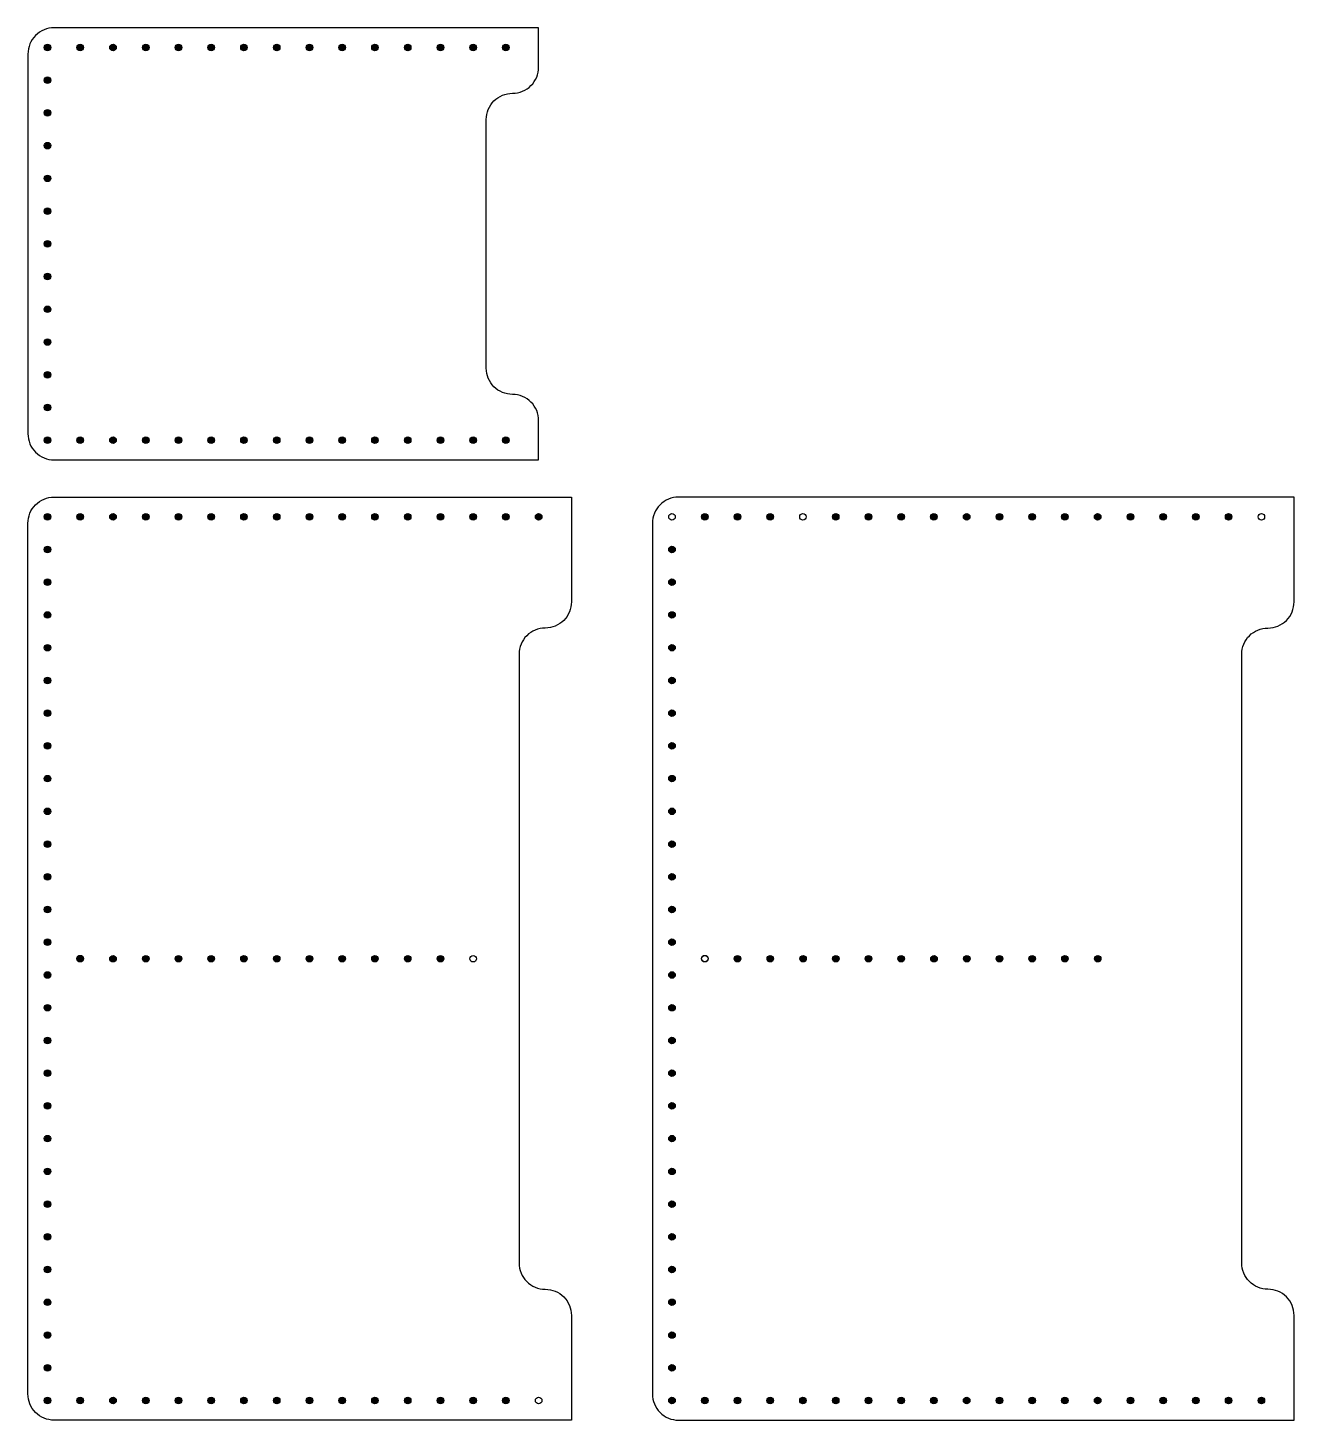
# Model space of a CAD drawing. Header units: millimetres. Extents: x -830 to -614, y 2434 to 2942.
# Drawn here: x -829.8 to -636.4, y 2729.3 to 2942 of the extents above; entities that cross this region are included whole.
import ezdxf

# ---------------------------------------------------------------- set-up
doc = ezdxf.new("R2010")
doc.units = ezdxf.units.MM

# ---------------------------------------------------------------- blocks, each defined once
blk = doc.blocks.new('*U59')
at = {"color": 3}
blk.add_circle((0, 0), 0.5, dxfattribs=at)
blk = doc.blocks.new('*U60')
at = {"color": 0, "linetype": 'ByBlock', "lineweight": -2, "transparency": 16777216, "rotation": 180}
for p in [(5406.08, 814.44), (5411.08, 814.44), (5416.08, 814.44), (5421.08, 814.44), (5426.08, 814.44), (5431.08, 814.44), (5436.08, 814.44), (5441.08, 814.44), (5446.08, 814.44), (5451.08, 814.44), (5456.08, 814.44), (5461.08, 814.44), (5466.08, 814.44)]:
    blk.add_blockref('*U59', p, dxfattribs=at)
blk = doc.blocks.new('*U67')
at = {"color": 3}
blk.add_circle((0, 0), 0.5, dxfattribs=at)
blk = doc.blocks.new('*U68')
at = {"color": 0, "linetype": 'ByBlock', "lineweight": -2, "transparency": 16777216, "rotation": 180}
for p in [(5406.08, 814.44), (5411.08, 814.44), (5416.08, 814.44), (5421.08, 814.44), (5426.08, 814.44), (5431.08, 814.44), (5436.08, 814.44), (5441.08, 814.44), (5446.08, 814.44), (5451.08, 814.44), (5456.08, 814.44), (5461.08, 814.44), (5466.08, 814.44)]:
    blk.add_blockref('*U67', p, dxfattribs=at)

msp = doc.modelspace()

# ---------------------------------------------------------------- hatches: boundary and pattern name
at = {"true_color": 0x939598}
h = msp.add_hatch(color=252, dxfattribs=at)
h.dxf.hatch_style = 1
h.paths.add_polyline_path([(-826.77, 2938.48, 1), (-826.77, 2939.48, 1)])
h = msp.add_hatch(color=252, dxfattribs=at)
h.dxf.hatch_style = 1
h.paths.add_polyline_path([(-821.77, 2938.48, 1), (-821.77, 2939.48, 1)])
h = msp.add_hatch(color=252, dxfattribs=at)
h.dxf.hatch_style = 1
h.paths.add_polyline_path([(-816.77, 2938.48, 1), (-816.77, 2939.48, 1)])
h = msp.add_hatch(color=252, dxfattribs=at)
h.dxf.hatch_style = 1
h.paths.add_polyline_path([(-811.77, 2938.48, 1), (-811.77, 2939.48, 1)])
h = msp.add_hatch(color=252, dxfattribs=at)
h.dxf.hatch_style = 1
h.paths.add_polyline_path([(-806.77, 2938.48, 1), (-806.77, 2939.48, 1)])
h = msp.add_hatch(color=252, dxfattribs=at)
h.dxf.hatch_style = 1
h.paths.add_polyline_path([(-801.77, 2938.48, 1), (-801.77, 2939.48, 1)])
h = msp.add_hatch(color=252, dxfattribs=at)
h.dxf.hatch_style = 1
h.paths.add_polyline_path([(-796.77, 2938.48, 1), (-796.77, 2939.48, 1)])
h = msp.add_hatch(color=252, dxfattribs=at)
h.dxf.hatch_style = 1
h.paths.add_polyline_path([(-791.77, 2938.48, 1), (-791.77, 2939.48, 1)])
h = msp.add_hatch(color=252, dxfattribs=at)
h.dxf.hatch_style = 1
h.paths.add_polyline_path([(-786.77, 2938.48, 1), (-786.77, 2939.48, 1)])
h = msp.add_hatch(color=252, dxfattribs=at)
h.dxf.hatch_style = 1
h.paths.add_polyline_path([(-781.77, 2938.48, 1), (-781.77, 2939.48, 1)])
h = msp.add_hatch(color=252, dxfattribs=at)
h.dxf.hatch_style = 1
h.paths.add_polyline_path([(-776.77, 2938.48, 1), (-776.77, 2939.48, 1)])
h = msp.add_hatch(color=252, dxfattribs=at)
h.dxf.hatch_style = 1
h.paths.add_polyline_path([(-771.77, 2938.48, 1), (-771.77, 2939.48, 1)])
h = msp.add_hatch(color=252, dxfattribs=at)
h.dxf.hatch_style = 1
h.paths.add_polyline_path([(-766.77, 2938.48, 1), (-766.77, 2939.48, 1)])
h = msp.add_hatch(color=252, dxfattribs=at)
h.dxf.hatch_style = 1
h.paths.add_polyline_path([(-761.77, 2938.48, 1), (-761.77, 2939.48, 1)])
h = msp.add_hatch(color=252, dxfattribs=at)
h.dxf.hatch_style = 1
h.paths.add_polyline_path([(-756.77, 2938.48, 1), (-756.77, 2939.48, 1)])
h = msp.add_hatch(color=252, dxfattribs=at)
h.dxf.hatch_style = 1
h.paths.add_polyline_path([(-826.77, 2933.48, 1), (-826.77, 2934.48, 1)])
h = msp.add_hatch(color=252, dxfattribs=at)
h.dxf.hatch_style = 1
h.paths.add_polyline_path([(-826.77, 2928.48, 1), (-826.77, 2929.48, 1)])
h = msp.add_hatch(color=252, dxfattribs=at)
h.dxf.hatch_style = 1
h.paths.add_polyline_path([(-826.77, 2923.48, 1), (-826.77, 2924.48, 1)])
h = msp.add_hatch(color=252, dxfattribs=at)
h.dxf.hatch_style = 1
h.paths.add_polyline_path([(-826.77, 2918.48, 1), (-826.77, 2919.48, 1)])
h = msp.add_hatch(color=252, dxfattribs=at)
h.dxf.hatch_style = 1
h.paths.add_polyline_path([(-826.77, 2913.48, 1), (-826.77, 2914.48, 1)])
h = msp.add_hatch(color=252, dxfattribs=at)
h.dxf.hatch_style = 1
h.paths.add_polyline_path([(-826.77, 2908.48, 1), (-826.77, 2909.48, 1)])
h = msp.add_hatch(color=252, dxfattribs=at)
h.dxf.hatch_style = 1
h.paths.add_polyline_path([(-826.77, 2903.48, 1), (-826.77, 2904.48, 1)])
h = msp.add_hatch(color=252, dxfattribs=at)
h.dxf.hatch_style = 1
h.paths.add_polyline_path([(-826.77, 2898.48, 1), (-826.77, 2899.48, 1)])
h = msp.add_hatch(color=252, dxfattribs=at)
h.dxf.hatch_style = 1
h.paths.add_polyline_path([(-826.77, 2893.48, 1), (-826.77, 2894.48, 1)])
h = msp.add_hatch(color=252, dxfattribs=at)
h.dxf.hatch_style = 1
h.paths.add_polyline_path([(-826.77, 2888.48, 1), (-826.77, 2889.48, 1)])
h = msp.add_hatch(color=252, dxfattribs=at)
h.dxf.hatch_style = 1
h.paths.add_polyline_path([(-826.77, 2883.48, 1), (-826.77, 2884.48, 1)])
h = msp.add_hatch(color=252, dxfattribs=at)
h.dxf.hatch_style = 1
h.paths.add_polyline_path([(-826.77, 2878.48, 1), (-826.77, 2879.48, 1)])
h = msp.add_hatch(color=252, dxfattribs=at)
h.dxf.hatch_style = 1
h.paths.add_polyline_path([(-821.77, 2878.48, 1), (-821.77, 2879.48, 1)])
h = msp.add_hatch(color=252, dxfattribs=at)
h.dxf.hatch_style = 1
h.paths.add_polyline_path([(-816.77, 2878.48, 1), (-816.77, 2879.48, 1)])
h = msp.add_hatch(color=252, dxfattribs=at)
h.dxf.hatch_style = 1
h.paths.add_polyline_path([(-811.77, 2878.48, 1), (-811.77, 2879.48, 1)])
h = msp.add_hatch(color=252, dxfattribs=at)
h.dxf.hatch_style = 1
h.paths.add_polyline_path([(-806.77, 2878.48, 1), (-806.77, 2879.48, 1)])
h = msp.add_hatch(color=252, dxfattribs=at)
h.dxf.hatch_style = 1
h.paths.add_polyline_path([(-801.77, 2878.48, 1), (-801.77, 2879.48, 1)])
h = msp.add_hatch(color=252, dxfattribs=at)
h.dxf.hatch_style = 1
h.paths.add_polyline_path([(-796.77, 2878.48, 1), (-796.77, 2879.48, 1)])
h = msp.add_hatch(color=252, dxfattribs=at)
h.dxf.hatch_style = 1
h.paths.add_polyline_path([(-791.77, 2878.48, 1), (-791.77, 2879.48, 1)])
h = msp.add_hatch(color=252, dxfattribs=at)
h.dxf.hatch_style = 1
h.paths.add_polyline_path([(-786.77, 2878.48, 1), (-786.77, 2879.48, 1)])
h = msp.add_hatch(color=252, dxfattribs=at)
h.dxf.hatch_style = 1
h.paths.add_polyline_path([(-781.77, 2878.48, 1), (-781.77, 2879.48, 1)])
h = msp.add_hatch(color=252, dxfattribs=at)
h.dxf.hatch_style = 1
h.paths.add_polyline_path([(-776.77, 2878.48, 1), (-776.77, 2879.48, 1)])
h = msp.add_hatch(color=252, dxfattribs=at)
h.dxf.hatch_style = 1
h.paths.add_polyline_path([(-771.77, 2878.48, 1), (-771.77, 2879.48, 1)])
h = msp.add_hatch(color=252, dxfattribs=at)
h.dxf.hatch_style = 1
h.paths.add_polyline_path([(-766.77, 2878.48, 1), (-766.77, 2879.48, 1)])
h = msp.add_hatch(color=252, dxfattribs=at)
h.dxf.hatch_style = 1
h.paths.add_polyline_path([(-761.77, 2878.48, 1), (-761.77, 2879.48, 1)])
h = msp.add_hatch(color=252, dxfattribs=at)
h.dxf.hatch_style = 1
h.paths.add_polyline_path([(-756.77, 2878.48, 1), (-756.77, 2879.48, 1)])
h = msp.add_hatch(color=252, dxfattribs=at)
h.dxf.hatch_style = 1
h.paths.add_polyline_path([(-826.27, 2867.29, 1), (-827.27, 2867.29, 1)])
h = msp.add_hatch(color=252, dxfattribs=at)
h.dxf.hatch_style = 1
h.paths.add_polyline_path([(-827.27, 2867.29, -1), (-826.27, 2867.29, -1)])
h = msp.add_hatch(color=252, dxfattribs=at)
h.dxf.hatch_style = 1
h.paths.add_polyline_path([(-821.27, 2867.29, 1), (-822.27, 2867.29, 1)])
h = msp.add_hatch(color=252, dxfattribs=at)
h.dxf.hatch_style = 1
h.paths.add_polyline_path([(-822.27, 2867.29, -1), (-821.27, 2867.29, -1)])
h = msp.add_hatch(color=252, dxfattribs=at)
h.dxf.hatch_style = 1
h.paths.add_polyline_path([(-816.27, 2867.29, 1), (-817.27, 2867.29, 1)])
h = msp.add_hatch(color=252, dxfattribs=at)
h.dxf.hatch_style = 1
h.paths.add_polyline_path([(-817.27, 2867.29, -1), (-816.27, 2867.29, -1)])
h = msp.add_hatch(color=252, dxfattribs=at)
h.dxf.hatch_style = 1
h.paths.add_polyline_path([(-811.27, 2867.29, 1), (-812.27, 2867.29, 1)])
h = msp.add_hatch(color=252, dxfattribs=at)
h.dxf.hatch_style = 1
h.paths.add_polyline_path([(-812.27, 2867.29, -1), (-811.27, 2867.29, -1)])
h = msp.add_hatch(color=252, dxfattribs=at)
h.dxf.hatch_style = 1
h.paths.add_polyline_path([(-806.27, 2867.29, 1), (-807.27, 2867.29, 1)])
h = msp.add_hatch(color=252, dxfattribs=at)
h.dxf.hatch_style = 1
h.paths.add_polyline_path([(-807.27, 2867.29, -1), (-806.27, 2867.29, -1)])
h = msp.add_hatch(color=252, dxfattribs=at)
h.dxf.hatch_style = 1
h.paths.add_polyline_path([(-801.27, 2867.29, 1), (-802.27, 2867.29, 1)])
h = msp.add_hatch(color=252, dxfattribs=at)
h.dxf.hatch_style = 1
h.paths.add_polyline_path([(-802.27, 2867.29, -1), (-801.27, 2867.29, -1)])
h = msp.add_hatch(color=252, dxfattribs=at)
h.dxf.hatch_style = 1
h.paths.add_polyline_path([(-796.27, 2867.29, 1), (-797.27, 2867.29, 1)])
h = msp.add_hatch(color=252, dxfattribs=at)
h.dxf.hatch_style = 1
h.paths.add_polyline_path([(-797.27, 2867.29, -1), (-796.27, 2867.29, -1)])
h = msp.add_hatch(color=252, dxfattribs=at)
h.dxf.hatch_style = 1
h.paths.add_polyline_path([(-791.27, 2867.29, 1), (-792.27, 2867.29, 1)])
h = msp.add_hatch(color=252, dxfattribs=at)
h.dxf.hatch_style = 1
h.paths.add_polyline_path([(-792.27, 2867.29, -1), (-791.27, 2867.29, -1)])
h = msp.add_hatch(color=252, dxfattribs=at)
h.dxf.hatch_style = 1
h.paths.add_polyline_path([(-786.27, 2867.29, 1), (-787.27, 2867.29, 1)])
h = msp.add_hatch(color=252, dxfattribs=at)
h.dxf.hatch_style = 1
h.paths.add_polyline_path([(-787.27, 2867.29, -1), (-786.27, 2867.29, -1)])
h = msp.add_hatch(color=252, dxfattribs=at)
h.dxf.hatch_style = 1
h.paths.add_polyline_path([(-781.27, 2867.29, 1), (-782.27, 2867.29, 1)])
h = msp.add_hatch(color=252, dxfattribs=at)
h.dxf.hatch_style = 1
h.paths.add_polyline_path([(-782.27, 2867.29, -1), (-781.27, 2867.29, -1)])
h = msp.add_hatch(color=252, dxfattribs=at)
h.dxf.hatch_style = 1
h.paths.add_polyline_path([(-776.27, 2867.29, 1), (-777.27, 2867.29, 1)])
h = msp.add_hatch(color=252, dxfattribs=at)
h.dxf.hatch_style = 1
h.paths.add_polyline_path([(-777.27, 2867.29, -1), (-776.27, 2867.29, -1)])
h = msp.add_hatch(color=252, dxfattribs=at)
h.dxf.hatch_style = 1
h.paths.add_polyline_path([(-771.27, 2867.29, 1), (-772.27, 2867.29, 1)])
h = msp.add_hatch(color=252, dxfattribs=at)
h.dxf.hatch_style = 1
h.paths.add_polyline_path([(-772.27, 2867.29, -1), (-771.27, 2867.29, -1)])
h = msp.add_hatch(color=252, dxfattribs=at)
h.dxf.hatch_style = 1
h.paths.add_polyline_path([(-766.27, 2867.29, 1), (-767.27, 2867.29, 1)])
h = msp.add_hatch(color=252, dxfattribs=at)
h.dxf.hatch_style = 1
h.paths.add_polyline_path([(-767.27, 2867.29, -1), (-766.27, 2867.29, -1)])
h = msp.add_hatch(color=252, dxfattribs=at)
h.dxf.hatch_style = 1
h.paths.add_polyline_path([(-761.27, 2867.29, 1), (-762.27, 2867.29, 1)])
h = msp.add_hatch(color=252, dxfattribs=at)
h.dxf.hatch_style = 1
h.paths.add_polyline_path([(-762.27, 2867.29, -1), (-761.27, 2867.29, -1)])
h = msp.add_hatch(color=252, dxfattribs=at)
h.dxf.hatch_style = 1
h.paths.add_polyline_path([(-756.27, 2867.29, 1), (-757.27, 2867.29, 1)])
h = msp.add_hatch(color=252, dxfattribs=at)
h.dxf.hatch_style = 1
h.paths.add_polyline_path([(-757.27, 2867.29, -1), (-756.27, 2867.29, -1)])
h = msp.add_hatch(color=252, dxfattribs=at)
h.dxf.hatch_style = 1
h.paths.add_polyline_path([(-752.27, 2867.29, -1), (-751.27, 2867.29, -1)])
h = msp.add_hatch(color=252, dxfattribs=at)
h.dxf.hatch_style = 1
h.paths.add_polyline_path([(-725.91, 2867.29, 1), (-726.91, 2867.29, 1)])
h = msp.add_hatch(color=252, dxfattribs=at)
h.dxf.hatch_style = 1
h.paths.add_polyline_path([(-726.91, 2867.29, -1), (-725.91, 2867.29, -1)])
h = msp.add_hatch(color=252, dxfattribs=at)
h.dxf.hatch_style = 1
h.paths.add_polyline_path([(-720.91, 2867.29, 1), (-721.91, 2867.29, 1)])
h = msp.add_hatch(color=252, dxfattribs=at)
h.dxf.hatch_style = 1
h.paths.add_polyline_path([(-721.91, 2867.29, -1), (-720.91, 2867.29, -1)])
h = msp.add_hatch(color=252, dxfattribs=at)
h.dxf.hatch_style = 1
h.paths.add_polyline_path([(-715.91, 2867.29, 1), (-716.91, 2867.29, 1)])
h = msp.add_hatch(color=252, dxfattribs=at)
h.dxf.hatch_style = 1
h.paths.add_polyline_path([(-716.91, 2867.29, -1), (-715.91, 2867.29, -1)])
h = msp.add_hatch(color=252, dxfattribs=at)
h.dxf.hatch_style = 1
h.paths.add_polyline_path([(-705.91, 2867.29, 1), (-706.91, 2867.29, 1)])
h = msp.add_hatch(color=252, dxfattribs=at)
h.dxf.hatch_style = 1
h.paths.add_polyline_path([(-706.91, 2867.29, -1), (-705.91, 2867.29, -1)])
h = msp.add_hatch(color=252, dxfattribs=at)
h.dxf.hatch_style = 1
h.paths.add_polyline_path([(-700.91, 2867.29, 1), (-701.91, 2867.29, 1)])
h = msp.add_hatch(color=252, dxfattribs=at)
h.dxf.hatch_style = 1
h.paths.add_polyline_path([(-701.91, 2867.29, -1), (-700.91, 2867.29, -1)])
h = msp.add_hatch(color=252, dxfattribs=at)
h.dxf.hatch_style = 1
h.paths.add_polyline_path([(-695.91, 2867.29, 1), (-696.91, 2867.29, 1)])
h = msp.add_hatch(color=252, dxfattribs=at)
h.dxf.hatch_style = 1
h.paths.add_polyline_path([(-696.91, 2867.29, -1), (-695.91, 2867.29, -1)])
h = msp.add_hatch(color=252, dxfattribs=at)
h.dxf.hatch_style = 1
h.paths.add_polyline_path([(-690.91, 2867.29, 1), (-691.91, 2867.29, 1)])
h = msp.add_hatch(color=252, dxfattribs=at)
h.dxf.hatch_style = 1
h.paths.add_polyline_path([(-691.91, 2867.29, -1), (-690.91, 2867.29, -1)])
h = msp.add_hatch(color=252, dxfattribs=at)
h.dxf.hatch_style = 1
h.paths.add_polyline_path([(-685.91, 2867.29, 1), (-686.91, 2867.29, 1)])
h = msp.add_hatch(color=252, dxfattribs=at)
h.dxf.hatch_style = 1
h.paths.add_polyline_path([(-686.91, 2867.29, -1), (-685.91, 2867.29, -1)])
h = msp.add_hatch(color=252, dxfattribs=at)
h.dxf.hatch_style = 1
h.paths.add_polyline_path([(-680.91, 2867.29, 1), (-681.91, 2867.29, 1)])
h = msp.add_hatch(color=252, dxfattribs=at)
h.dxf.hatch_style = 1
h.paths.add_polyline_path([(-681.91, 2867.29, -1), (-680.91, 2867.29, -1)])
h = msp.add_hatch(color=252, dxfattribs=at)
h.dxf.hatch_style = 1
h.paths.add_polyline_path([(-675.91, 2867.29, 1), (-676.91, 2867.29, 1)])
h = msp.add_hatch(color=252, dxfattribs=at)
h.dxf.hatch_style = 1
h.paths.add_polyline_path([(-676.91, 2867.29, -1), (-675.91, 2867.29, -1)])
h = msp.add_hatch(color=252, dxfattribs=at)
h.dxf.hatch_style = 1
h.paths.add_polyline_path([(-670.91, 2867.29, 1), (-671.91, 2867.29, 1)])
h = msp.add_hatch(color=252, dxfattribs=at)
h.dxf.hatch_style = 1
h.paths.add_polyline_path([(-671.91, 2867.29, -1), (-670.91, 2867.29, -1)])
h = msp.add_hatch(color=252, dxfattribs=at)
h.dxf.hatch_style = 1
h.paths.add_polyline_path([(-665.91, 2867.29, 1), (-666.91, 2867.29, 1)])
h = msp.add_hatch(color=252, dxfattribs=at)
h.dxf.hatch_style = 1
h.paths.add_polyline_path([(-666.91, 2867.29, -1), (-665.91, 2867.29, -1)])
h = msp.add_hatch(color=252, dxfattribs=at)
h.dxf.hatch_style = 1
h.paths.add_polyline_path([(-660.91, 2867.29, 1), (-661.91, 2867.29, 1)])
h = msp.add_hatch(color=252, dxfattribs=at)
h.dxf.hatch_style = 1
h.paths.add_polyline_path([(-661.91, 2867.29, -1), (-660.91, 2867.29, -1)])
h = msp.add_hatch(color=252, dxfattribs=at)
h.dxf.hatch_style = 1
h.paths.add_polyline_path([(-655.91, 2867.29, 1), (-656.91, 2867.29, 1)])
h = msp.add_hatch(color=252, dxfattribs=at)
h.dxf.hatch_style = 1
h.paths.add_polyline_path([(-656.91, 2867.29, -1), (-655.91, 2867.29, -1)])
h = msp.add_hatch(color=252, dxfattribs=at)
h.dxf.hatch_style = 1
h.paths.add_polyline_path([(-650.91, 2867.29, 1), (-651.91, 2867.29, 1)])
h = msp.add_hatch(color=252, dxfattribs=at)
h.dxf.hatch_style = 1
h.paths.add_polyline_path([(-651.91, 2867.29, -1), (-650.91, 2867.29, -1)])
h = msp.add_hatch(color=252, dxfattribs=at)
h.dxf.hatch_style = 1
h.paths.add_polyline_path([(-645.91, 2867.29, 1), (-646.91, 2867.29, 1)])
h = msp.add_hatch(color=252, dxfattribs=at)
h.dxf.hatch_style = 1
h.paths.add_polyline_path([(-646.91, 2867.29, -1), (-645.91, 2867.29, -1)])
h = msp.add_hatch(color=252, dxfattribs=at)
h.dxf.hatch_style = 1
h.paths.add_polyline_path([(-826.27, 2862.29, 1), (-827.27, 2862.29, 1)])
h = msp.add_hatch(color=252, dxfattribs=at)
h.dxf.hatch_style = 1
h.paths.add_polyline_path([(-827.27, 2862.29, -1), (-826.27, 2862.29, -1)])
h = msp.add_hatch(color=252, dxfattribs=at)
h.dxf.hatch_style = 1
h.paths.add_polyline_path([(-730.91, 2862.29, 1), (-731.91, 2862.29, 1)])
h = msp.add_hatch(color=252, dxfattribs=at)
h.dxf.hatch_style = 1
h.paths.add_polyline_path([(-731.91, 2862.29, -1), (-730.91, 2862.29, -1)])
h = msp.add_hatch(color=252, dxfattribs=at)
h.dxf.hatch_style = 1
h.paths.add_polyline_path([(-826.27, 2857.29, 1), (-827.27, 2857.29, 1)])
h = msp.add_hatch(color=252, dxfattribs=at)
h.dxf.hatch_style = 1
h.paths.add_polyline_path([(-827.27, 2857.29, -1), (-826.27, 2857.29, -1)])
h = msp.add_hatch(color=252, dxfattribs=at)
h.dxf.hatch_style = 1
h.paths.add_polyline_path([(-730.91, 2857.29, 1), (-731.91, 2857.29, 1)])
h = msp.add_hatch(color=252, dxfattribs=at)
h.dxf.hatch_style = 1
h.paths.add_polyline_path([(-731.91, 2857.29, -1), (-730.91, 2857.29, -1)])
h = msp.add_hatch(color=252, dxfattribs=at)
h.dxf.hatch_style = 1
h.paths.add_polyline_path([(-826.27, 2852.29, 1), (-827.27, 2852.29, 1)])
h = msp.add_hatch(color=252, dxfattribs=at)
h.dxf.hatch_style = 1
h.paths.add_polyline_path([(-827.27, 2852.29, -1), (-826.27, 2852.29, -1)])
h = msp.add_hatch(color=252, dxfattribs=at)
h.dxf.hatch_style = 1
h.paths.add_polyline_path([(-730.91, 2852.29, 1), (-731.91, 2852.29, 1)])
h = msp.add_hatch(color=252, dxfattribs=at)
h.dxf.hatch_style = 1
h.paths.add_polyline_path([(-731.91, 2852.29, -1), (-730.91, 2852.29, -1)])
h = msp.add_hatch(color=252, dxfattribs=at)
h.dxf.hatch_style = 1
h.paths.add_polyline_path([(-826.27, 2847.29, 1), (-827.27, 2847.29, 1)])
h = msp.add_hatch(color=252, dxfattribs=at)
h.dxf.hatch_style = 1
h.paths.add_polyline_path([(-827.27, 2847.29, -1), (-826.27, 2847.29, -1)])
h = msp.add_hatch(color=252, dxfattribs=at)
h.dxf.hatch_style = 1
h.paths.add_polyline_path([(-730.91, 2847.29, 1), (-731.91, 2847.29, 1)])
h = msp.add_hatch(color=252, dxfattribs=at)
h.dxf.hatch_style = 1
h.paths.add_polyline_path([(-731.91, 2847.29, -1), (-730.91, 2847.29, -1)])
h = msp.add_hatch(color=252, dxfattribs=at)
h.dxf.hatch_style = 1
h.paths.add_polyline_path([(-826.27, 2842.29, 1), (-827.27, 2842.29, 1)])
h = msp.add_hatch(color=252, dxfattribs=at)
h.dxf.hatch_style = 1
h.paths.add_polyline_path([(-827.27, 2842.29, -1), (-826.27, 2842.29, -1)])
h = msp.add_hatch(color=252, dxfattribs=at)
h.dxf.hatch_style = 1
h.paths.add_polyline_path([(-730.91, 2842.29, 1), (-731.91, 2842.29, 1)])
h = msp.add_hatch(color=252, dxfattribs=at)
h.dxf.hatch_style = 1
h.paths.add_polyline_path([(-731.91, 2842.29, -1), (-730.91, 2842.29, -1)])
h = msp.add_hatch(color=252, dxfattribs=at)
h.dxf.hatch_style = 1
h.paths.add_polyline_path([(-826.27, 2837.29, 1), (-827.27, 2837.29, 1)])
h = msp.add_hatch(color=252, dxfattribs=at)
h.dxf.hatch_style = 1
h.paths.add_polyline_path([(-827.27, 2837.29, -1), (-826.27, 2837.29, -1)])
h = msp.add_hatch(color=252, dxfattribs=at)
h.dxf.hatch_style = 1
h.paths.add_polyline_path([(-730.91, 2837.29, 1), (-731.91, 2837.29, 1)])
h = msp.add_hatch(color=252, dxfattribs=at)
h.dxf.hatch_style = 1
h.paths.add_polyline_path([(-731.91, 2837.29, -1), (-730.91, 2837.29, -1)])
h = msp.add_hatch(color=252, dxfattribs=at)
h.dxf.hatch_style = 1
h.paths.add_polyline_path([(-826.27, 2832.29, 1), (-827.27, 2832.29, 1)])
h = msp.add_hatch(color=252, dxfattribs=at)
h.dxf.hatch_style = 1
h.paths.add_polyline_path([(-827.27, 2832.29, -1), (-826.27, 2832.29, -1)])
h = msp.add_hatch(color=252, dxfattribs=at)
h.dxf.hatch_style = 1
h.paths.add_polyline_path([(-730.91, 2832.29, 1), (-731.91, 2832.29, 1)])
h = msp.add_hatch(color=252, dxfattribs=at)
h.dxf.hatch_style = 1
h.paths.add_polyline_path([(-731.91, 2832.29, -1), (-730.91, 2832.29, -1)])
h = msp.add_hatch(color=252, dxfattribs=at)
h.dxf.hatch_style = 1
h.paths.add_polyline_path([(-826.27, 2827.29, 1), (-827.27, 2827.29, 1)])
h = msp.add_hatch(color=252, dxfattribs=at)
h.dxf.hatch_style = 1
h.paths.add_polyline_path([(-827.27, 2827.29, -1), (-826.27, 2827.29, -1)])
h = msp.add_hatch(color=252, dxfattribs=at)
h.dxf.hatch_style = 1
h.paths.add_polyline_path([(-730.91, 2827.29, 1), (-731.91, 2827.29, 1)])
h = msp.add_hatch(color=252, dxfattribs=at)
h.dxf.hatch_style = 1
h.paths.add_polyline_path([(-731.91, 2827.29, -1), (-730.91, 2827.29, -1)])
h = msp.add_hatch(color=252, dxfattribs=at)
h.dxf.hatch_style = 1
h.paths.add_polyline_path([(-826.27, 2822.29, 1), (-827.27, 2822.29, 1)])
h = msp.add_hatch(color=252, dxfattribs=at)
h.dxf.hatch_style = 1
h.paths.add_polyline_path([(-827.27, 2822.29, -1), (-826.27, 2822.29, -1)])
h = msp.add_hatch(color=252, dxfattribs=at)
h.dxf.hatch_style = 1
h.paths.add_polyline_path([(-730.91, 2822.29, 1), (-731.91, 2822.29, 1)])
h = msp.add_hatch(color=252, dxfattribs=at)
h.dxf.hatch_style = 1
h.paths.add_polyline_path([(-731.91, 2822.29, -1), (-730.91, 2822.29, -1)])
h = msp.add_hatch(color=252, dxfattribs=at)
h.dxf.hatch_style = 1
h.paths.add_polyline_path([(-826.27, 2817.29, 1), (-827.27, 2817.29, 1)])
h = msp.add_hatch(color=252, dxfattribs=at)
h.dxf.hatch_style = 1
h.paths.add_polyline_path([(-827.27, 2817.29, -1), (-826.27, 2817.29, -1)])
h = msp.add_hatch(color=252, dxfattribs=at)
h.dxf.hatch_style = 1
h.paths.add_polyline_path([(-730.91, 2817.29, 1), (-731.91, 2817.29, 1)])
h = msp.add_hatch(color=252, dxfattribs=at)
h.dxf.hatch_style = 1
h.paths.add_polyline_path([(-731.91, 2817.29, -1), (-730.91, 2817.29, -1)])
h = msp.add_hatch(color=252, dxfattribs=at)
h.dxf.hatch_style = 1
h.paths.add_polyline_path([(-826.27, 2812.29, 1), (-827.27, 2812.29, 1)])
h = msp.add_hatch(color=252, dxfattribs=at)
h.dxf.hatch_style = 1
h.paths.add_polyline_path([(-827.27, 2812.29, -1), (-826.27, 2812.29, -1)])
h = msp.add_hatch(color=252, dxfattribs=at)
h.dxf.hatch_style = 1
h.paths.add_polyline_path([(-730.91, 2812.29, 1), (-731.91, 2812.29, 1)])
h = msp.add_hatch(color=252, dxfattribs=at)
h.dxf.hatch_style = 1
h.paths.add_polyline_path([(-731.91, 2812.29, -1), (-730.91, 2812.29, -1)])
h = msp.add_hatch(color=252, dxfattribs=at)
h.dxf.hatch_style = 1
h.paths.add_polyline_path([(-826.27, 2807.29, 1), (-827.27, 2807.29, 1)])
h = msp.add_hatch(color=252, dxfattribs=at)
h.dxf.hatch_style = 1
h.paths.add_polyline_path([(-827.27, 2807.29, -1), (-826.27, 2807.29, -1)])
h = msp.add_hatch(color=252, dxfattribs=at)
h.dxf.hatch_style = 1
h.paths.add_polyline_path([(-730.91, 2807.29, 1), (-731.91, 2807.29, 1)])
h = msp.add_hatch(color=252, dxfattribs=at)
h.dxf.hatch_style = 1
h.paths.add_polyline_path([(-731.91, 2807.29, -1), (-730.91, 2807.29, -1)])
h = msp.add_hatch(color=252, dxfattribs=at)
h.dxf.hatch_style = 1
h.paths.add_polyline_path([(-826.27, 2802.29, 1), (-827.27, 2802.29, 1)])
h = msp.add_hatch(color=252, dxfattribs=at)
h.dxf.hatch_style = 1
h.paths.add_polyline_path([(-827.27, 2802.29, -1), (-826.27, 2802.29, -1)])
h = msp.add_hatch(color=252, dxfattribs=at)
h.dxf.hatch_style = 1
h.paths.add_polyline_path([(-730.91, 2802.29, 1), (-731.91, 2802.29, 1)])
h = msp.add_hatch(color=252, dxfattribs=at)
h.dxf.hatch_style = 1
h.paths.add_polyline_path([(-731.91, 2802.29, -1), (-730.91, 2802.29, -1)])
h = msp.add_hatch(color=252, dxfattribs=at)
h.dxf.hatch_style = 1
h.paths.add_polyline_path([(-821.27, 2799.79, 1), (-822.27, 2799.79, 1)])
h = msp.add_hatch(color=252, dxfattribs=at)
h.dxf.hatch_style = 1
h.paths.add_polyline_path([(-816.27, 2799.79, 1), (-817.27, 2799.79, 1)])
h = msp.add_hatch(color=252, dxfattribs=at)
h.dxf.hatch_style = 1
h.paths.add_polyline_path([(-811.27, 2799.79, 1), (-812.27, 2799.79, 1)])
h = msp.add_hatch(color=252, dxfattribs=at)
h.dxf.hatch_style = 1
h.paths.add_polyline_path([(-806.27, 2799.79, 1), (-807.27, 2799.79, 1)])
h = msp.add_hatch(color=252, dxfattribs=at)
h.dxf.hatch_style = 1
h.paths.add_polyline_path([(-801.27, 2799.79, 1), (-802.27, 2799.79, 1)])
h = msp.add_hatch(color=252, dxfattribs=at)
h.dxf.hatch_style = 1
h.paths.add_polyline_path([(-796.27, 2799.79, 1), (-797.27, 2799.79, 1)])
h = msp.add_hatch(color=252, dxfattribs=at)
h.dxf.hatch_style = 1
h.paths.add_polyline_path([(-791.27, 2799.79, 1), (-792.27, 2799.79, 1)])
h = msp.add_hatch(color=252, dxfattribs=at)
h.dxf.hatch_style = 1
h.paths.add_polyline_path([(-786.27, 2799.79, 1), (-787.27, 2799.79, 1)])
h = msp.add_hatch(color=252, dxfattribs=at)
h.dxf.hatch_style = 1
h.paths.add_polyline_path([(-781.27, 2799.79, 1), (-782.27, 2799.79, 1)])
h = msp.add_hatch(color=252, dxfattribs=at)
h.dxf.hatch_style = 1
h.paths.add_polyline_path([(-776.27, 2799.79, 1), (-777.27, 2799.79, 1)])
h = msp.add_hatch(color=252, dxfattribs=at)
h.dxf.hatch_style = 1
h.paths.add_polyline_path([(-771.27, 2799.79, 1), (-772.27, 2799.79, 1)])
h = msp.add_hatch(color=252, dxfattribs=at)
h.dxf.hatch_style = 1
h.paths.add_polyline_path([(-766.27, 2799.79, 1), (-767.27, 2799.79, 1)])
h = msp.add_hatch(color=252, dxfattribs=at)
h.dxf.hatch_style = 1
h.paths.add_polyline_path([(-720.91, 2799.79, 1), (-721.91, 2799.79, 1)])
h = msp.add_hatch(color=252, dxfattribs=at)
h.dxf.hatch_style = 1
h.paths.add_polyline_path([(-715.91, 2799.79, 1), (-716.91, 2799.79, 1)])
h = msp.add_hatch(color=252, dxfattribs=at)
h.dxf.hatch_style = 1
h.paths.add_polyline_path([(-710.91, 2799.79, 1), (-711.91, 2799.79, 1)])
h = msp.add_hatch(color=252, dxfattribs=at)
h.dxf.hatch_style = 1
h.paths.add_polyline_path([(-705.91, 2799.79, 1), (-706.91, 2799.79, 1)])
h = msp.add_hatch(color=252, dxfattribs=at)
h.dxf.hatch_style = 1
h.paths.add_polyline_path([(-700.91, 2799.79, 1), (-701.91, 2799.79, 1)])
h = msp.add_hatch(color=252, dxfattribs=at)
h.dxf.hatch_style = 1
h.paths.add_polyline_path([(-695.91, 2799.79, 1), (-696.91, 2799.79, 1)])
h = msp.add_hatch(color=252, dxfattribs=at)
h.dxf.hatch_style = 1
h.paths.add_polyline_path([(-690.91, 2799.79, 1), (-691.91, 2799.79, 1)])
h = msp.add_hatch(color=252, dxfattribs=at)
h.dxf.hatch_style = 1
h.paths.add_polyline_path([(-685.91, 2799.79, 1), (-686.91, 2799.79, 1)])
h = msp.add_hatch(color=252, dxfattribs=at)
h.dxf.hatch_style = 1
h.paths.add_polyline_path([(-680.91, 2799.79, 1), (-681.91, 2799.79, 1)])
h = msp.add_hatch(color=252, dxfattribs=at)
h.dxf.hatch_style = 1
h.paths.add_polyline_path([(-675.91, 2799.79, 1), (-676.91, 2799.79, 1)])
h = msp.add_hatch(color=252, dxfattribs=at)
h.dxf.hatch_style = 1
h.paths.add_polyline_path([(-670.91, 2799.79, 1), (-671.91, 2799.79, 1)])
h = msp.add_hatch(color=252, dxfattribs=at)
h.dxf.hatch_style = 1
h.paths.add_polyline_path([(-665.91, 2799.79, 1), (-666.91, 2799.79, 1)])
h = msp.add_hatch(color=252, dxfattribs=at)
h.dxf.hatch_style = 1
h.paths.add_polyline_path([(-826.27, 2797.29, 1), (-827.27, 2797.29, 1)])
h = msp.add_hatch(color=252, dxfattribs=at)
h.dxf.hatch_style = 1
h.paths.add_polyline_path([(-827.27, 2797.29, -1), (-826.27, 2797.29, -1)])
h = msp.add_hatch(color=252, dxfattribs=at)
h.dxf.hatch_style = 1
h.paths.add_polyline_path([(-730.91, 2797.29, 1), (-731.91, 2797.29, 1)])
h = msp.add_hatch(color=252, dxfattribs=at)
h.dxf.hatch_style = 1
h.paths.add_polyline_path([(-731.91, 2797.29, -1), (-730.91, 2797.29, -1)])
h = msp.add_hatch(color=252, dxfattribs=at)
h.dxf.hatch_style = 1
h.paths.add_polyline_path([(-826.27, 2792.29, 1), (-827.27, 2792.29, 1)])
h = msp.add_hatch(color=252, dxfattribs=at)
h.dxf.hatch_style = 1
h.paths.add_polyline_path([(-827.27, 2792.29, -1), (-826.27, 2792.29, -1)])
h = msp.add_hatch(color=252, dxfattribs=at)
h.dxf.hatch_style = 1
h.paths.add_polyline_path([(-730.91, 2792.29, 1), (-731.91, 2792.29, 1)])
h = msp.add_hatch(color=252, dxfattribs=at)
h.dxf.hatch_style = 1
h.paths.add_polyline_path([(-731.91, 2792.29, -1), (-730.91, 2792.29, -1)])
h = msp.add_hatch(color=252, dxfattribs=at)
h.dxf.hatch_style = 1
h.paths.add_polyline_path([(-826.27, 2787.29, 1), (-827.27, 2787.29, 1)])
h = msp.add_hatch(color=252, dxfattribs=at)
h.dxf.hatch_style = 1
h.paths.add_polyline_path([(-827.27, 2787.29, -1), (-826.27, 2787.29, -1)])
h = msp.add_hatch(color=252, dxfattribs=at)
h.dxf.hatch_style = 1
h.paths.add_polyline_path([(-730.91, 2787.29, 1), (-731.91, 2787.29, 1)])
h = msp.add_hatch(color=252, dxfattribs=at)
h.dxf.hatch_style = 1
h.paths.add_polyline_path([(-731.91, 2787.29, -1), (-730.91, 2787.29, -1)])
h = msp.add_hatch(color=252, dxfattribs=at)
h.dxf.hatch_style = 1
h.paths.add_polyline_path([(-826.27, 2782.29, 1), (-827.27, 2782.29, 1)])
h = msp.add_hatch(color=252, dxfattribs=at)
h.dxf.hatch_style = 1
h.paths.add_polyline_path([(-827.27, 2782.29, -1), (-826.27, 2782.29, -1)])
h = msp.add_hatch(color=252, dxfattribs=at)
h.dxf.hatch_style = 1
h.paths.add_polyline_path([(-730.91, 2782.29, 1), (-731.91, 2782.29, 1)])
h = msp.add_hatch(color=252, dxfattribs=at)
h.dxf.hatch_style = 1
h.paths.add_polyline_path([(-731.91, 2782.29, -1), (-730.91, 2782.29, -1)])
h = msp.add_hatch(color=252, dxfattribs=at)
h.dxf.hatch_style = 1
h.paths.add_polyline_path([(-826.27, 2777.29, 1), (-827.27, 2777.29, 1)])
h = msp.add_hatch(color=252, dxfattribs=at)
h.dxf.hatch_style = 1
h.paths.add_polyline_path([(-827.27, 2777.29, -1), (-826.27, 2777.29, -1)])
h = msp.add_hatch(color=252, dxfattribs=at)
h.dxf.hatch_style = 1
h.paths.add_polyline_path([(-730.91, 2777.29, 1), (-731.91, 2777.29, 1)])
h = msp.add_hatch(color=252, dxfattribs=at)
h.dxf.hatch_style = 1
h.paths.add_polyline_path([(-731.91, 2777.29, -1), (-730.91, 2777.29, -1)])
h = msp.add_hatch(color=252, dxfattribs=at)
h.dxf.hatch_style = 1
h.paths.add_polyline_path([(-826.27, 2772.29, 1), (-827.27, 2772.29, 1)])
h = msp.add_hatch(color=252, dxfattribs=at)
h.dxf.hatch_style = 1
h.paths.add_polyline_path([(-827.27, 2772.29, -1), (-826.27, 2772.29, -1)])
h = msp.add_hatch(color=252, dxfattribs=at)
h.dxf.hatch_style = 1
h.paths.add_polyline_path([(-730.91, 2772.29, 1), (-731.91, 2772.29, 1)])
h = msp.add_hatch(color=252, dxfattribs=at)
h.dxf.hatch_style = 1
h.paths.add_polyline_path([(-731.91, 2772.29, -1), (-730.91, 2772.29, -1)])
h = msp.add_hatch(color=252, dxfattribs=at)
h.dxf.hatch_style = 1
h.paths.add_polyline_path([(-826.27, 2767.29, 1), (-827.27, 2767.29, 1)])
h = msp.add_hatch(color=252, dxfattribs=at)
h.dxf.hatch_style = 1
h.paths.add_polyline_path([(-827.27, 2767.29, -1), (-826.27, 2767.29, -1)])
h = msp.add_hatch(color=252, dxfattribs=at)
h.dxf.hatch_style = 1
h.paths.add_polyline_path([(-730.91, 2767.29, 1), (-731.91, 2767.29, 1)])
h = msp.add_hatch(color=252, dxfattribs=at)
h.dxf.hatch_style = 1
h.paths.add_polyline_path([(-731.91, 2767.29, -1), (-730.91, 2767.29, -1)])
h = msp.add_hatch(color=252, dxfattribs=at)
h.dxf.hatch_style = 1
h.paths.add_polyline_path([(-826.27, 2762.29, 1), (-827.27, 2762.29, 1)])
h = msp.add_hatch(color=252, dxfattribs=at)
h.dxf.hatch_style = 1
h.paths.add_polyline_path([(-827.27, 2762.29, -1), (-826.27, 2762.29, -1)])
h = msp.add_hatch(color=252, dxfattribs=at)
h.dxf.hatch_style = 1
h.paths.add_polyline_path([(-730.91, 2762.29, 1), (-731.91, 2762.29, 1)])
h = msp.add_hatch(color=252, dxfattribs=at)
h.dxf.hatch_style = 1
h.paths.add_polyline_path([(-731.91, 2762.29, -1), (-730.91, 2762.29, -1)])
h = msp.add_hatch(color=252, dxfattribs=at)
h.dxf.hatch_style = 1
h.paths.add_polyline_path([(-826.27, 2757.29, 1), (-827.27, 2757.29, 1)])
h = msp.add_hatch(color=252, dxfattribs=at)
h.dxf.hatch_style = 1
h.paths.add_polyline_path([(-827.27, 2757.29, -1), (-826.27, 2757.29, -1)])
h = msp.add_hatch(color=252, dxfattribs=at)
h.dxf.hatch_style = 1
h.paths.add_polyline_path([(-730.91, 2757.29, 1), (-731.91, 2757.29, 1)])
h = msp.add_hatch(color=252, dxfattribs=at)
h.dxf.hatch_style = 1
h.paths.add_polyline_path([(-731.91, 2757.29, -1), (-730.91, 2757.29, -1)])
h = msp.add_hatch(color=252, dxfattribs=at)
h.dxf.hatch_style = 1
h.paths.add_polyline_path([(-826.27, 2752.29, 1), (-827.27, 2752.29, 1)])
h = msp.add_hatch(color=252, dxfattribs=at)
h.dxf.hatch_style = 1
h.paths.add_polyline_path([(-827.27, 2752.29, -1), (-826.27, 2752.29, -1)])
h = msp.add_hatch(color=252, dxfattribs=at)
h.dxf.hatch_style = 1
h.paths.add_polyline_path([(-730.91, 2752.29, 1), (-731.91, 2752.29, 1)])
h = msp.add_hatch(color=252, dxfattribs=at)
h.dxf.hatch_style = 1
h.paths.add_polyline_path([(-731.91, 2752.29, -1), (-730.91, 2752.29, -1)])
h = msp.add_hatch(color=252, dxfattribs=at)
h.dxf.hatch_style = 1
h.paths.add_polyline_path([(-826.27, 2747.29, 1), (-827.27, 2747.29, 1)])
h = msp.add_hatch(color=252, dxfattribs=at)
h.dxf.hatch_style = 1
h.paths.add_polyline_path([(-827.27, 2747.29, -1), (-826.27, 2747.29, -1)])
h = msp.add_hatch(color=252, dxfattribs=at)
h.dxf.hatch_style = 1
h.paths.add_polyline_path([(-730.91, 2747.29, 1), (-731.91, 2747.29, 1)])
h = msp.add_hatch(color=252, dxfattribs=at)
h.dxf.hatch_style = 1
h.paths.add_polyline_path([(-731.91, 2747.29, -1), (-730.91, 2747.29, -1)])
h = msp.add_hatch(color=252, dxfattribs=at)
h.dxf.hatch_style = 1
h.paths.add_polyline_path([(-826.27, 2742.29, 1), (-827.27, 2742.29, 1)])
h = msp.add_hatch(color=252, dxfattribs=at)
h.dxf.hatch_style = 1
h.paths.add_polyline_path([(-827.27, 2742.29, -1), (-826.27, 2742.29, -1)])
h = msp.add_hatch(color=252, dxfattribs=at)
h.dxf.hatch_style = 1
h.paths.add_polyline_path([(-730.91, 2742.29, 1), (-731.91, 2742.29, 1)])
h = msp.add_hatch(color=252, dxfattribs=at)
h.dxf.hatch_style = 1
h.paths.add_polyline_path([(-731.91, 2742.29, -1), (-730.91, 2742.29, -1)])
h = msp.add_hatch(color=252, dxfattribs=at)
h.dxf.hatch_style = 1
h.paths.add_polyline_path([(-826.27, 2737.29, 1), (-827.27, 2737.29, 1)])
h = msp.add_hatch(color=252, dxfattribs=at)
h.dxf.hatch_style = 1
h.paths.add_polyline_path([(-827.27, 2737.29, -1), (-826.27, 2737.29, -1)])
h = msp.add_hatch(color=252, dxfattribs=at)
h.dxf.hatch_style = 1
h.paths.add_polyline_path([(-730.91, 2737.29, 1), (-731.91, 2737.29, 1)])
h = msp.add_hatch(color=252, dxfattribs=at)
h.dxf.hatch_style = 1
h.paths.add_polyline_path([(-731.91, 2737.29, -1), (-730.91, 2737.29, -1)])
h = msp.add_hatch(color=252, dxfattribs=at)
h.dxf.hatch_style = 1
h.paths.add_polyline_path([(-826.27, 2732.29, 1), (-827.27, 2732.29, 1)])
h = msp.add_hatch(color=252, dxfattribs=at)
h.dxf.hatch_style = 1
h.paths.add_polyline_path([(-821.27, 2732.29, 1), (-822.27, 2732.29, 1)])
h = msp.add_hatch(color=252, dxfattribs=at)
h.dxf.hatch_style = 1
h.paths.add_polyline_path([(-816.27, 2732.29, 1), (-817.27, 2732.29, 1)])
h = msp.add_hatch(color=252, dxfattribs=at)
h.dxf.hatch_style = 1
h.paths.add_polyline_path([(-811.27, 2732.29, 1), (-812.27, 2732.29, 1)])
h = msp.add_hatch(color=252, dxfattribs=at)
h.dxf.hatch_style = 1
h.paths.add_polyline_path([(-806.27, 2732.29, 1), (-807.27, 2732.29, 1)])
h = msp.add_hatch(color=252, dxfattribs=at)
h.dxf.hatch_style = 1
h.paths.add_polyline_path([(-801.27, 2732.29, 1), (-802.27, 2732.29, 1)])
h = msp.add_hatch(color=252, dxfattribs=at)
h.dxf.hatch_style = 1
h.paths.add_polyline_path([(-796.27, 2732.29, 1), (-797.27, 2732.29, 1)])
h = msp.add_hatch(color=252, dxfattribs=at)
h.dxf.hatch_style = 1
h.paths.add_polyline_path([(-791.27, 2732.29, 1), (-792.27, 2732.29, 1)])
h = msp.add_hatch(color=252, dxfattribs=at)
h.dxf.hatch_style = 1
h.paths.add_polyline_path([(-786.27, 2732.29, 1), (-787.27, 2732.29, 1)])
h = msp.add_hatch(color=252, dxfattribs=at)
h.dxf.hatch_style = 1
h.paths.add_polyline_path([(-781.27, 2732.29, 1), (-782.27, 2732.29, 1)])
h = msp.add_hatch(color=252, dxfattribs=at)
h.dxf.hatch_style = 1
h.paths.add_polyline_path([(-776.27, 2732.29, 1), (-777.27, 2732.29, 1)])
h = msp.add_hatch(color=252, dxfattribs=at)
h.dxf.hatch_style = 1
h.paths.add_polyline_path([(-771.27, 2732.29, 1), (-772.27, 2732.29, 1)])
h = msp.add_hatch(color=252, dxfattribs=at)
h.dxf.hatch_style = 1
h.paths.add_polyline_path([(-766.27, 2732.29, 1), (-767.27, 2732.29, 1)])
h = msp.add_hatch(color=252, dxfattribs=at)
h.dxf.hatch_style = 1
h.paths.add_polyline_path([(-761.27, 2732.29, 1), (-762.27, 2732.29, 1)])
h = msp.add_hatch(color=252, dxfattribs=at)
h.dxf.hatch_style = 1
h.paths.add_polyline_path([(-756.27, 2732.29, 1), (-757.27, 2732.29, 1)])
h = msp.add_hatch(color=252, dxfattribs=at)
h.dxf.hatch_style = 1
h.paths.add_polyline_path([(-730.91, 2732.29, 1), (-731.91, 2732.29, 1)])
h = msp.add_hatch(color=252, dxfattribs=at)
h.dxf.hatch_style = 1
h.paths.add_polyline_path([(-725.91, 2732.29, 1), (-726.91, 2732.29, 1)])
h = msp.add_hatch(color=252, dxfattribs=at)
h.dxf.hatch_style = 1
h.paths.add_polyline_path([(-720.91, 2732.29, 1), (-721.91, 2732.29, 1)])
h = msp.add_hatch(color=252, dxfattribs=at)
h.dxf.hatch_style = 1
h.paths.add_polyline_path([(-715.91, 2732.29, 1), (-716.91, 2732.29, 1)])
h = msp.add_hatch(color=252, dxfattribs=at)
h.dxf.hatch_style = 1
h.paths.add_polyline_path([(-710.91, 2732.29, 1), (-711.91, 2732.29, 1)])
h = msp.add_hatch(color=252, dxfattribs=at)
h.dxf.hatch_style = 1
h.paths.add_polyline_path([(-705.91, 2732.29, 1), (-706.91, 2732.29, 1)])
h = msp.add_hatch(color=252, dxfattribs=at)
h.dxf.hatch_style = 1
h.paths.add_polyline_path([(-700.91, 2732.29, 1), (-701.91, 2732.29, 1)])
h = msp.add_hatch(color=252, dxfattribs=at)
h.dxf.hatch_style = 1
h.paths.add_polyline_path([(-695.91, 2732.29, 1), (-696.91, 2732.29, 1)])
h = msp.add_hatch(color=252, dxfattribs=at)
h.dxf.hatch_style = 1
h.paths.add_polyline_path([(-690.91, 2732.29, 1), (-691.91, 2732.29, 1)])
h = msp.add_hatch(color=252, dxfattribs=at)
h.dxf.hatch_style = 1
h.paths.add_polyline_path([(-685.91, 2732.29, 1), (-686.91, 2732.29, 1)])
h = msp.add_hatch(color=252, dxfattribs=at)
h.dxf.hatch_style = 1
h.paths.add_polyline_path([(-680.91, 2732.29, 1), (-681.91, 2732.29, 1)])
h = msp.add_hatch(color=252, dxfattribs=at)
h.dxf.hatch_style = 1
h.paths.add_polyline_path([(-675.91, 2732.29, 1), (-676.91, 2732.29, 1)])
h = msp.add_hatch(color=252, dxfattribs=at)
h.dxf.hatch_style = 1
h.paths.add_polyline_path([(-670.91, 2732.29, 1), (-671.91, 2732.29, 1)])
h = msp.add_hatch(color=252, dxfattribs=at)
h.dxf.hatch_style = 1
h.paths.add_polyline_path([(-665.91, 2732.29, 1), (-666.91, 2732.29, 1)])
h = msp.add_hatch(color=252, dxfattribs=at)
h.dxf.hatch_style = 1
h.paths.add_polyline_path([(-660.91, 2732.29, 1), (-661.91, 2732.29, 1)])
h = msp.add_hatch(color=252, dxfattribs=at)
h.dxf.hatch_style = 1
h.paths.add_polyline_path([(-655.91, 2732.29, 1), (-656.91, 2732.29, 1)])
h = msp.add_hatch(color=252, dxfattribs=at)
h.dxf.hatch_style = 1
h.paths.add_polyline_path([(-650.91, 2732.29, 1), (-651.91, 2732.29, 1)])
h = msp.add_hatch(color=252, dxfattribs=at)
h.dxf.hatch_style = 1
h.paths.add_polyline_path([(-645.91, 2732.29, 1), (-646.91, 2732.29, 1)])
h = msp.add_hatch(color=252, dxfattribs=at)
h.dxf.hatch_style = 1
h.paths.add_polyline_path([(-640.91, 2732.29, 1), (-641.91, 2732.29, 1)])

# ---------------------------------------------------------------- linework, layer by layer
at = {"color": 252, "true_color": 0x939598}
for p, q in [((-755.77, 2931.98), (-755.77, 2931.98)), ((-755.77, 2885.98), (-755.77, 2885.98)), ((-750.77, 2850.29), (-750.77, 2850.29)), ((-640.41, 2850.29), (-640.41, 2850.29)), ((-750.77, 2749.29), (-750.77, 2749.29)), ((-640.41, 2749.29), (-640.41, 2749.29))]:
    msp.add_line(p, q, dxfattribs=at)
for points in [[(-759.77, 2889.98), (-759.77, 2927.98, -0.414214), (-755.77, 2931.98, 0.414214), (-751.77, 2935.98), (-751.77, 2941.98), (-825.77, 2941.98, 0.414214), (-829.77, 2937.98), (-829.77, 2879.98, 0.414214), (-825.77, 2875.98), (-751.77, 2875.98), (-751.77, 2881.98, 0.414214), (-755.77, 2885.98, -0.414214)], [(-825.77, 2870.29), (-746.77, 2870.29), (-746.77, 2854.29, -0.414214), (-750.77, 2850.29, 0.414214), (-754.77, 2846.29), (-754.77, 2753.29, 0.414214), (-750.77, 2749.29, -0.414214), (-746.77, 2745.29), (-746.77, 2729.29), (-825.77, 2729.29, -0.414214), (-829.77, 2733.29), (-829.77, 2866.29, -0.414214)], [(-640.41, 2850.29, 0.414214), (-636.41, 2854.29), (-636.41, 2870.29), (-730.41, 2870.29, 0.414214), (-734.41, 2866.29), (-734.41, 2733.29, 0.414214), (-730.41, 2729.29), (-636.41, 2729.29), (-636.41, 2745.29, 0.414214), (-640.41, 2749.29, -0.414214), (-644.41, 2753.29), (-644.41, 2846.29, -0.414214)]]:
    msp.add_lwpolyline(points, format="xyb", close=True, dxfattribs=at)
for centre in [(-826.77, 2938.98), (-821.77, 2938.98), (-816.77, 2938.98), (-811.77, 2938.98), (-806.77, 2938.98), (-801.77, 2938.98), (-796.77, 2938.98), (-791.77, 2938.98), (-786.77, 2938.98), (-781.77, 2938.98), (-776.77, 2938.98), (-771.77, 2938.98), (-766.77, 2938.98), (-761.77, 2938.98), (-756.77, 2938.98), (-826.77, 2933.98), (-826.77, 2928.98), (-826.77, 2923.98), (-826.77, 2918.98), (-826.77, 2913.98), (-826.77, 2908.98), (-826.77, 2903.98), (-826.77, 2898.98), (-826.77, 2893.98), (-826.77, 2888.98), (-826.77, 2883.98), (-826.77, 2878.98), (-821.77, 2878.98), (-816.77, 2878.98), (-811.77, 2878.98), (-806.77, 2878.98), (-801.77, 2878.98), (-796.77, 2878.98), (-791.77, 2878.98), (-786.77, 2878.98), (-781.77, 2878.98), (-776.77, 2878.98), (-771.77, 2878.98), (-766.77, 2878.98), (-761.77, 2878.98), (-756.77, 2878.98), (-826.77, 2867.29), (-821.77, 2867.29), (-816.77, 2867.29), (-811.77, 2867.29), (-806.77, 2867.29), (-801.77, 2867.29), (-796.77, 2867.29), (-791.77, 2867.29), (-786.77, 2867.29), (-781.77, 2867.29), (-776.77, 2867.29), (-771.77, 2867.29), (-766.77, 2867.29), (-761.77, 2867.29), (-756.77, 2867.29), (-751.77, 2867.29), (-731.41, 2867.29), (-726.41, 2867.29), (-721.41, 2867.29), (-716.41, 2867.29), (-711.41, 2867.29), (-706.41, 2867.29), (-701.41, 2867.29), (-696.41, 2867.29), (-691.41, 2867.29), (-686.41, 2867.29), (-681.41, 2867.29), (-676.41, 2867.29), (-671.41, 2867.29), (-666.41, 2867.29), (-661.41, 2867.29), (-656.41, 2867.29), (-651.41, 2867.29), (-646.41, 2867.29), (-641.41, 2867.29), (-826.77, 2862.29), (-731.41, 2862.29), (-826.77, 2857.29), (-731.41, 2857.29), (-826.77, 2852.29), (-731.41, 2852.29), (-826.77, 2847.29), (-731.41, 2847.29), (-826.77, 2842.29), (-731.41, 2842.29), (-826.77, 2837.29), (-731.41, 2837.29), (-826.77, 2832.29), (-731.41, 2832.29), (-826.77, 2827.29), (-731.41, 2827.29), (-826.77, 2822.29), (-731.41, 2822.29), (-826.77, 2817.29), (-731.41, 2817.29), (-826.77, 2812.29), (-731.41, 2812.29), (-826.77, 2807.29), (-731.41, 2807.29), (-826.77, 2802.29), (-731.41, 2802.29), (-821.77, 2799.79), (-726.41, 2799.79), (-826.77, 2797.29), (-731.41, 2797.29), (-826.77, 2792.29), (-731.41, 2792.29), (-826.77, 2787.29), (-731.41, 2787.29), (-826.77, 2782.29), (-731.41, 2782.29), (-826.77, 2777.29), (-731.41, 2777.29), (-826.77, 2772.29), (-731.41, 2772.29), (-826.77, 2767.29), (-731.41, 2767.29), (-826.77, 2762.29), (-731.41, 2762.29), (-826.77, 2757.29), (-731.41, 2757.29), (-826.77, 2752.29), (-731.41, 2752.29), (-826.77, 2747.29), (-731.41, 2747.29), (-826.77, 2742.29), (-731.41, 2742.29), (-826.77, 2737.29), (-731.41, 2737.29), (-826.77, 2732.29), (-821.77, 2732.29), (-816.77, 2732.29), (-811.77, 2732.29), (-806.77, 2732.29), (-801.77, 2732.29), (-796.77, 2732.29), (-791.77, 2732.29), (-786.77, 2732.29), (-781.77, 2732.29), (-776.77, 2732.29), (-771.77, 2732.29), (-766.77, 2732.29), (-761.77, 2732.29), (-756.77, 2732.29), (-751.77, 2732.29), (-731.41, 2732.29), (-726.41, 2732.29), (-721.41, 2732.29), (-716.41, 2732.29), (-711.41, 2732.29), (-706.41, 2732.29), (-701.41, 2732.29), (-696.41, 2732.29), (-691.41, 2732.29), (-686.41, 2732.29), (-681.41, 2732.29), (-676.41, 2732.29), (-671.41, 2732.29), (-666.41, 2732.29), (-661.41, 2732.29), (-656.41, 2732.29), (-651.41, 2732.29), (-646.41, 2732.29), (-641.41, 2732.29)]:
    msp.add_circle(centre, 0.5, dxfattribs=at)

# ---------------------------------------------------------------- block references
for name, p in [('*U60', (-6227.85, 1985.34)), ('*U68', (-6132.48, 1985.34))]:
    msp.add_blockref(name, p, dxfattribs=at)

doc.saveas('drawing.dxf')
